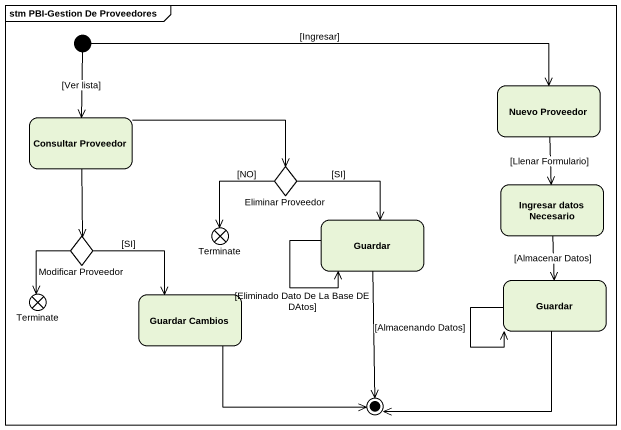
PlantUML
@startuml
mainframe stm PBI-Gestion De Proveedores
hide empty description
state "Nuevo Proveedor" as Nuevo_Proveedor
state "Consultar Proveedor" as Consultar_Proveedor
state "Eliminar Proveedor" as Eliminar_Proveedor <<choice>>
state "Ingresar datos Necesario" as Ingresar_datos_Necesario
state "Modificar Proveedor" as Modificar_Proveedor <<choice>>
state Terminate <<end>>
state Guardar
state "Guardar" as Guardar_2
state "Terminate" as Terminate_2 <<end>>
state "Guardar Cambios" as Guardar_Cambios
[*] -right-> Nuevo_Proveedor : [Ingresar]
[*] --> Consultar_Proveedor : [Ver lista]
Nuevo_Proveedor --> Ingresar_datos_Necesario : [Llenar Formulario]
Consultar_Proveedor -right-> Eliminar_Proveedor
Consultar_Proveedor --> Modificar_Proveedor
Eliminar_Proveedor --> Terminate : [NO]
Eliminar_Proveedor --> Guardar : [SI]
Ingresar_datos_Necesario --> Guardar_2 : [Almacenar Datos]
Modificar_Proveedor --> Terminate_2
Modificar_Proveedor --> Guardar_Cambios : [SI]
Guardar --> Guardar : [Eliminado Dato De La Base DE DAtos]
Guardar_2 --> Guardar_2 : [Almacenando Datos]
Guardar --> [*]
Guardar_2 -left-> [*]
Guardar_Cambios -right-> [*]
@enduml
